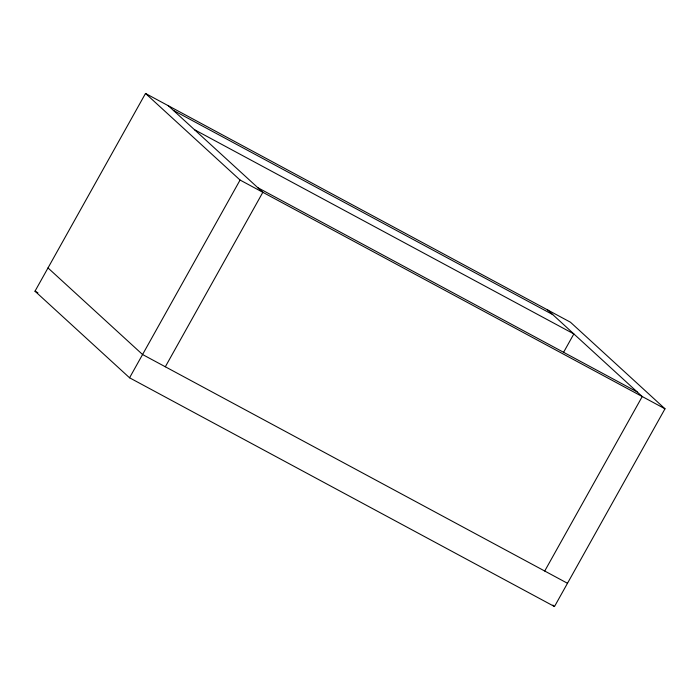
<?xml version="1.0" encoding="UTF-8"?>
<svg xmlns="http://www.w3.org/2000/svg" width="700" height="700" viewBox="0 0 700 700"><rect width="100%" height="100%" fill="white"/><g stroke="black" fill="none" stroke-linecap="round" stroke-linejoin="round"><path stroke-width="1.05" d="M35 291.2L145.513 93.459L570.439 322.21L665 408.8L554.488 606.541L129.561 377.79L35 291.2L37.887 292.749M129.561 377.79L240.074 180.049L145.513 93.459M165.322 366.783L262.841 192.308L168.28 105.709M563.447 352.537L573.851 333.926L194.451 129.675M544.722 571.025L642.233 396.55L547.671 309.951M173.346 110.346L552.738 314.598M257.775 187.661L637.166 391.912M240.074 180.049L665 408.8M567.49 583.284L142.564 354.524L48.002 267.934M552.886 605.08L554.488 606.541"/></g></svg>
